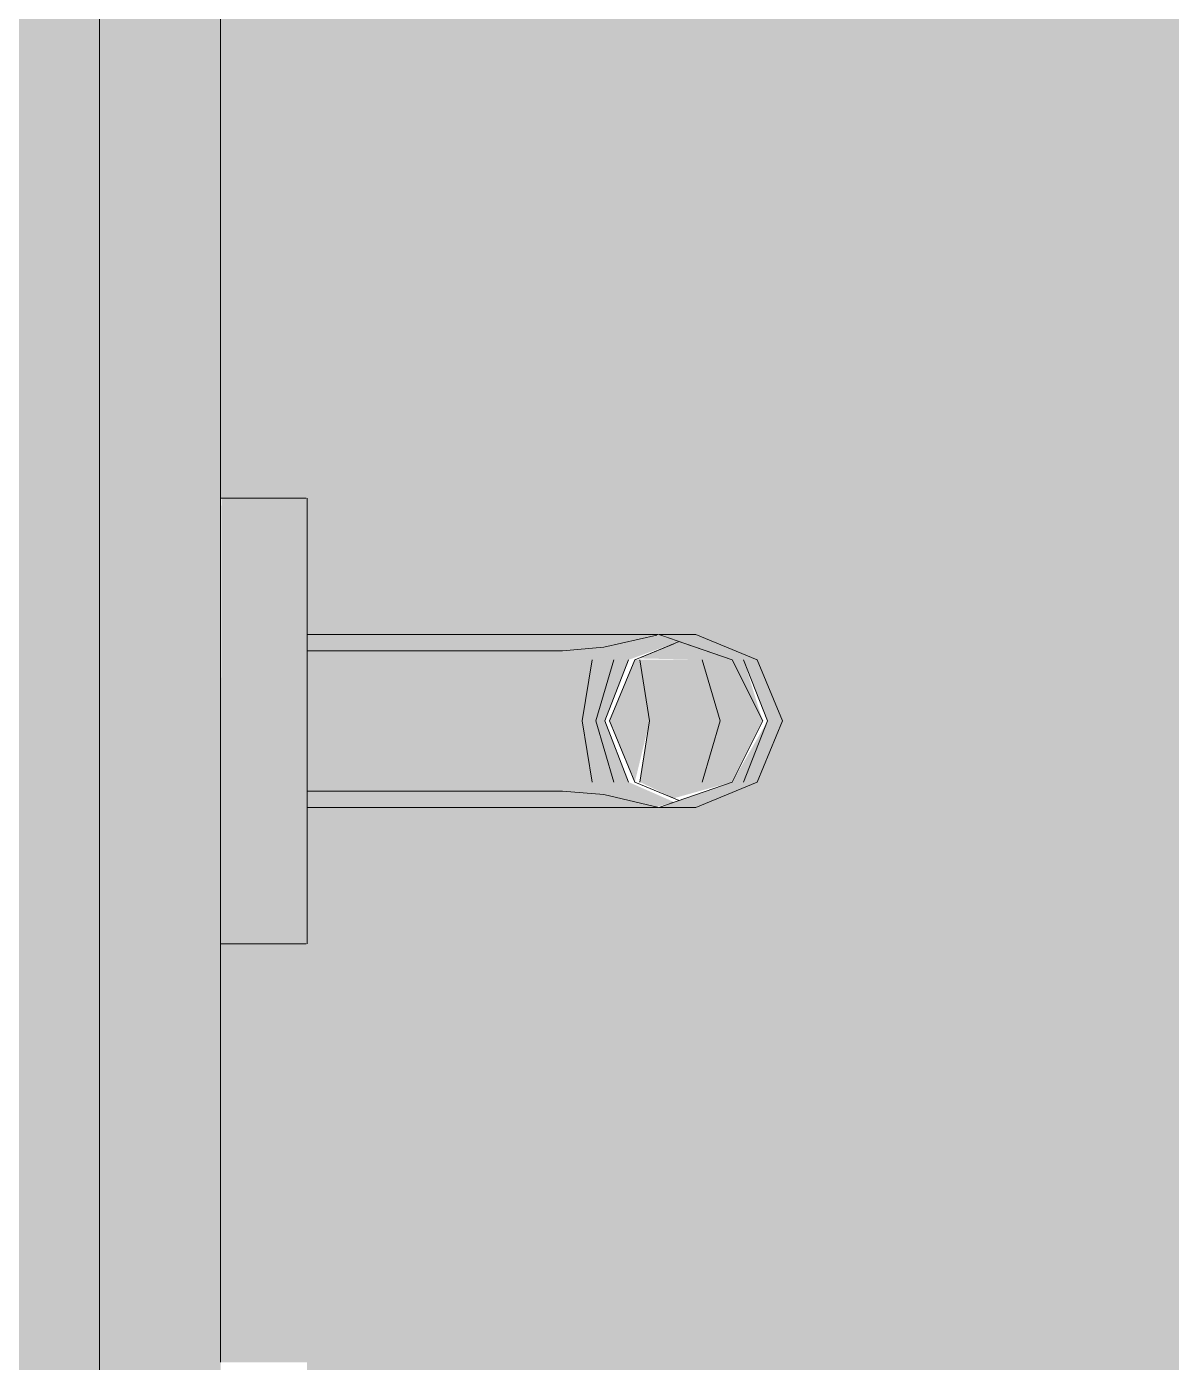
# Model space of a CAD drawing. Header units: centimetres. Extents: x -4381 to 5639, y -3920 to 4826.
# Drawn here: x 70.8844 to 71.0169, y 33.1294 to 33.2839 of the extents above; entities that cross this region are included whole.
import ezdxf
from ezdxf.xclip import XClip

# ---------------------------------------------------------------- set-up
doc = ezdxf.new("R2010")
doc.units = ezdxf.units.CM
doc.header["$MEASUREMENT"] = 0
doc.header["$XCLIPFRAME"] = 0
doc.set_wipeout_variables(frame=1)
doc.linetypes.add('Wipeout_Contour', pattern=[100, 0, -100])
doc.layers.add('Drawing & Figure', color=7, linetype='Continuous')
doc.layers.add('Structural - Bearing', color=7, linetype='Continuous')
for name, color, linetype, lineweight in [('Structural - Bearing_Pen_No__1', 7, 'Continuous', 5), ('Structural - Bearing_Pen_No__101', 252, 'Continuous', 5), ('Structural - Bearing_Pen_No__18', 9, 'Continuous', 5), ('Structural - Bearing_Pen_No__2', 8, 'Continuous', 5)]:
    doc.layers.add(name, color=color, linetype=linetype, lineweight=lineweight)
for name, color, linetype, lineweight, true_color in [('Structural - Bearing_Pen_No__102', 7, 'Continuous', 5, 0xcccccc), ('Structural - Bearing_Pen_No__112', 7, 'Continuous', 5, 0xd5aaaa), ('Structural - Bearing_Pen_No__186', 7, 'Continuous', 5, 0xe8e8e8), ('Structural - Bearing_Pen_No__62', 7, 'Continuous', 5, 0xaaaaaa)]:
    doc.layers.add(name, color=color, linetype=linetype, lineweight=lineweight, true_color=true_color)

# ---------------------------------------------------------------- blocks, each defined once
blk = doc.blocks.new('Drawing_7_7', base_point=(-363.09186, 32.20361))
at = {"color": 254, "linetype": 'Wipeout_Contour', "lineweight": 0, "ltscale": 1651.164971}
blk.add_wipeout([(70.88688, 35.40361), (70.88688, 34.30361), (70.90688, 34.30361), (70.90688, 33.2294), (70.91688, 33.2294), (70.91688, 33.21361), (70.96188, 33.21361), (70.96895, 33.21068), (70.97188, 33.20361), (70.96895, 33.19654), (70.96188, 33.19361), (70.91688, 33.19361), (70.91688, 33.17782), (70.90688, 33.17782), (70.90688, 33.1294), (70.91688, 33.1294), (70.91688, 33.07782), (70.90688, 33.07782), (70.90688, 32.20361), (71.16688, 32.20361), (71.16688, 35.40361)], dxfattribs=at).dxf.layer = 'Structural - Bearing'
at = {"layer": 'Structural - Bearing_Pen_No__112', "linetype": 'Continuous', "ltscale": 10}
blk.add_hatch(color=256, dxfattribs=at).paths.add_polyline_path([(70.88688, 35.40361), (70.88688, 34.30361), (70.90688, 34.30361), (70.90688, 33.2294), (70.91688, 33.2294), (70.91688, 33.21361), (70.96188, 33.21361), (70.96895, 33.21068), (70.97188, 33.20361), (70.96895, 33.19654), (70.96188, 33.19361), (70.91688, 33.19361), (70.91688, 33.17782), (70.90688, 33.17782), (70.90688, 33.1294), (70.91688, 33.1294), (70.91688, 33.07782), (70.90688, 33.07782), (70.90688, 32.20361), (71.16688, 32.20361), (71.16688, 35.40361)])
at = {"color": 254, "linetype": 'Wipeout_Contour', "lineweight": 0, "ltscale": 313.189902}
blk.add_wipeout([(70.86688, 32.24361), (70.90688, 32.24361), (70.90688, 34.23561), (70.86688, 34.23561)], dxfattribs=at).dxf.layer = 'Structural - Bearing'
at = {"color": 254, "linetype": 'Wipeout_Contour', "lineweight": 0, "ltscale": 235.002628}
blk.add_wipeout([(70.96608, 33.19654), (70.9674, 33.19654), (70.97016, 33.20361)], dxfattribs=at).dxf.layer = 'Structural - Bearing'
at = {"color": 254, "linetype": 'Wipeout_Contour', "lineweight": 0, "ltscale": 313.274603}
blk.add_wipeout([(70.91688, 33.19548), (70.94644, 33.19548), (70.94619, 33.19654), (70.91688, 33.19654)], dxfattribs=at).dxf.layer = 'Structural - Bearing'
at = {"layer": 'Structural - Bearing_Pen_No__18', "linetype": 'Continuous', "ltscale": 10}
blk.add_hatch(color=256, dxfattribs=at).paths.add_polyline_path([(70.86688, 32.24361), (70.90688, 32.24361), (70.90688, 34.23561), (70.86688, 34.23561)])
at = {"layer": 'Structural - Bearing_Pen_No__186', "linetype": 'Continuous', "ltscale": 10}
blk.add_hatch(color=256, dxfattribs=at).paths.add_polyline_path([(70.91688, 33.19548), (70.94644, 33.19548), (70.94619, 33.19654), (70.91688, 33.19654)])
at = {"layer": 'Structural - Bearing_Pen_No__62', "linetype": 'Continuous', "ltscale": 10}
blk.add_hatch(color=256, dxfattribs=at).paths.add_polyline_path([(70.96608, 33.19654), (70.9674, 33.19654), (70.97016, 33.20361)])
at = {"layer": 'Structural - Bearing_Pen_No__1', "linetype": 'Continuous', "ltscale": 10}
for p, q in [((70.89288, 32.24361), (70.89288, 34.23561)), ((70.90688, 33.2294), (70.90688, 34.23561)), ((70.90688, 33.2294), (70.90688, 33.17782)), ((70.90688, 33.1294), (70.90688, 33.17782))]:
    blk.add_line(p, q, dxfattribs=at)
at = {"layer": 'Structural - Bearing_Pen_No__1', "linetype": 'Continuous', "ltscale": 10, "flags": 128}
for points in [[(70.91678, 33.2294), (70.90688, 33.2294)], [(70.91678, 33.17782), (70.90688, 33.17782)]]:
    blk.add_lwpolyline(points, dxfattribs=at)
at = {"color": 254, "linetype": 'Wipeout_Contour', "lineweight": 0, "ltscale": 313.28219}
blk.add_wipeout([(70.91688, 33.19654), (70.94619, 33.19654), (70.9459, 33.20361), (70.91688, 33.20361)], dxfattribs=at).dxf.layer = 'Structural - Bearing'
at = {"layer": 'Structural - Bearing_Pen_No__186', "linetype": 'Continuous', "ltscale": 10}
blk.add_hatch(color=256, dxfattribs=at).paths.add_polyline_path([(70.91688, 33.19654), (70.94619, 33.19654), (70.9459, 33.20361), (70.91688, 33.20361)])
at = {"color": 254, "linetype": 'Wipeout_Contour', "lineweight": 0, "ltscale": 313.29423}
blk.add_wipeout([(70.91688, 33.20361), (70.9459, 33.20361), (70.94619, 33.21068), (70.91688, 33.21068)], dxfattribs=at).dxf.layer = 'Structural - Bearing'
at = {"color": 254, "linetype": 'Wipeout_Contour', "lineweight": 0, "ltscale": 313.638034}
blk.add_wipeout([(70.94644, 33.19548), (70.95122, 33.1951), (70.94986, 33.19654), (70.94619, 33.19654)], dxfattribs=at).dxf.layer = 'Structural - Bearing'
at = {"layer": 'Structural - Bearing_Pen_No__101', "linetype": 'Continuous', "ltscale": 10}
blk.add_hatch(color=256, dxfattribs=at).paths.add_polyline_path([(70.91688, 33.20361), (70.9459, 33.20361), (70.94619, 33.21068), (70.91688, 33.21068)])
at = {"layer": 'Structural - Bearing_Pen_No__186', "linetype": 'Continuous', "ltscale": 10}
blk.add_hatch(color=256, dxfattribs=at).paths.add_polyline_path([(70.94644, 33.19548), (70.95122, 33.1951), (70.94986, 33.19654), (70.94619, 33.19654)])
at = {"color": 254, "linetype": 'Wipeout_Contour', "lineweight": 0, "ltscale": 313.300418}
blk.add_wipeout([(70.91688, 33.21068), (70.94619, 33.21068), (70.94644, 33.21174), (70.91688, 33.21174)], dxfattribs=at).dxf.layer = 'Structural - Bearing'
at = {"color": 254, "linetype": 'Wipeout_Contour', "lineweight": 0, "ltscale": 313.526048}
blk.add_wipeout([(70.94619, 33.19654), (70.94986, 33.19654), (70.94872, 33.20361), (70.9459, 33.20361)], dxfattribs=at).dxf.layer = 'Structural - Bearing'
at = {"layer": 'Structural - Bearing_Pen_No__18', "linetype": 'Continuous', "ltscale": 10}
blk.add_hatch(color=256, dxfattribs=at).paths.add_polyline_path([(70.91688, 33.21068), (70.94619, 33.21068), (70.94644, 33.21174), (70.91688, 33.21174)])
at = {"layer": 'Structural - Bearing_Pen_No__186', "linetype": 'Continuous', "ltscale": 10}
blk.add_hatch(color=256, dxfattribs=at).paths.add_polyline_path([(70.94619, 33.19654), (70.94986, 33.19654), (70.94872, 33.20361), (70.9459, 33.20361)])
at = {"color": 254, "linetype": 'Wipeout_Contour', "lineweight": 0, "ltscale": 313.539805}
blk.add_wipeout([(70.9459, 33.20361), (70.94872, 33.20361), (70.94986, 33.21068), (70.94619, 33.21068)], dxfattribs=at).dxf.layer = 'Structural - Bearing'
at = {"color": 254, "linetype": 'Wipeout_Contour', "lineweight": 0, "ltscale": 313.983913}
blk.add_wipeout([(70.95122, 33.1951), (70.95736, 33.19368), (70.95239, 33.19654), (70.94986, 33.19654)], dxfattribs=at).dxf.layer = 'Structural - Bearing'
at = {"layer": 'Structural - Bearing', "linetype": 'Continuous', "lineweight": 0, "ltscale": 10, "true_color": 0xffffff}
blk.add_hatch(color=7, dxfattribs=at).paths.add_polyline_path([(70.95122, 33.1951), (70.95736, 33.19368), (70.95239, 33.19654), (70.94986, 33.19654)])
at = {"layer": 'Structural - Bearing_Pen_No__62', "linetype": 'Continuous', "ltscale": 10}
blk.add_hatch(color=256, dxfattribs=at).paths.add_polyline_path([(70.9459, 33.20361), (70.94872, 33.20361), (70.94986, 33.21068), (70.94619, 33.21068)])
at = {"color": 254, "linetype": 'Wipeout_Contour', "lineweight": 0, "ltscale": 313.439681}
blk.add_wipeout([(70.94619, 33.21068), (70.94986, 33.21068), (70.95122, 33.21213), (70.94644, 33.21174)], dxfattribs=at).dxf.layer = 'Structural - Bearing'
at = {"color": 254, "linetype": 'Wipeout_Contour', "lineweight": 0, "ltscale": 313.578142}
blk.add_wipeout([(70.94986, 33.19654), (70.95239, 33.19654), (70.95028, 33.20361), (70.94872, 33.20361)], dxfattribs=at).dxf.layer = 'Structural - Bearing'
at = {"color": 254, "linetype": 'Wipeout_Contour', "lineweight": 0, "ltscale": 313.212551}
blk.add_wipeout([(70.95757, 33.19361), (70.96074, 33.19361), (70.9674, 33.19654), (70.96608, 33.19654)], dxfattribs=at).dxf.layer = 'Structural - Bearing'
at = {"layer": 'Structural - Bearing', "linetype": 'Continuous', "lineweight": 0, "ltscale": 10, "true_color": 0xffffff}
blk.add_hatch(color=7, dxfattribs=at).paths.add_polyline_path([(70.94986, 33.19654), (70.95239, 33.19654), (70.95028, 33.20361), (70.94872, 33.20361)])
at = {"layer": 'Structural - Bearing_Pen_No__18', "linetype": 'Continuous', "ltscale": 10}
blk.add_hatch(color=256, dxfattribs=at).paths.add_polyline_path([(70.94619, 33.21068), (70.94986, 33.21068), (70.95122, 33.21213), (70.94644, 33.21174)])
at = {"layer": 'Structural - Bearing_Pen_No__62', "linetype": 'Continuous', "ltscale": 10}
blk.add_hatch(color=256, dxfattribs=at).paths.add_polyline_path([(70.95757, 33.19361), (70.96074, 33.19361), (70.9674, 33.19654), (70.96608, 33.19654)])
at = {"color": 254, "linetype": 'Wipeout_Contour', "lineweight": 0, "ltscale": 313.594468}
blk.add_wipeout([(70.94872, 33.20361), (70.95028, 33.20361), (70.95239, 33.21068), (70.94986, 33.21068)], dxfattribs=at).dxf.layer = 'Structural - Bearing'
at = {"color": 254, "linetype": 'Wipeout_Contour', "lineweight": 0, "ltscale": 313.467916}
blk.add_wipeout([(70.95408, 33.19654), (70.95239, 33.19654), (70.95736, 33.19368), (70.95935, 33.19422)], dxfattribs=at).dxf.layer = 'Structural - Bearing'
at = {"layer": 'Structural - Bearing', "linetype": 'Continuous', "lineweight": 0, "ltscale": 10, "true_color": 0xffffff}
blk.add_hatch(color=7, dxfattribs=at).paths.add_polyline_path([(70.95408, 33.19654), (70.95239, 33.19654), (70.95736, 33.19368), (70.95935, 33.19422)])
at = {"layer": 'Structural - Bearing_Pen_No__62', "linetype": 'Continuous', "ltscale": 10}
blk.add_hatch(color=256, dxfattribs=at).paths.add_polyline_path([(70.94872, 33.20361), (70.95028, 33.20361), (70.95239, 33.21068), (70.94986, 33.21068)])
at = {"color": 254, "linetype": 'Wipeout_Contour', "lineweight": 0, "ltscale": 313.597853}
blk.add_wipeout([(70.94986, 33.21068), (70.95239, 33.21068), (70.95736, 33.21354), (70.95122, 33.21213)], dxfattribs=at).dxf.layer = 'Structural - Bearing'
at = {"color": 254, "linetype": 'Wipeout_Contour', "lineweight": 0, "ltscale": 313.498569}
blk.add_wipeout([(70.95239, 33.19654), (70.95408, 33.19654), (70.95132, 33.20361), (70.95028, 33.20361)], dxfattribs=at).dxf.layer = 'Structural - Bearing'
at = {"layer": 'Structural - Bearing', "linetype": 'Continuous', "lineweight": 0, "ltscale": 10, "true_color": 0xffffff}
blk.add_hatch(color=7, dxfattribs=at).paths.add_polyline_path([(70.95239, 33.19654), (70.95408, 33.19654), (70.95132, 33.20361), (70.95028, 33.20361)])
at = {"layer": 'Structural - Bearing_Pen_No__186', "linetype": 'Continuous', "ltscale": 10}
blk.add_hatch(color=256, dxfattribs=at).paths.add_polyline_path([(70.95481, 33.19654), (70.95935, 33.19422)])
at = {"layer": 'Structural - Bearing_Pen_No__62', "linetype": 'Continuous', "ltscale": 10}
blk.add_hatch(color=256, dxfattribs=at).paths.add_polyline_path([(70.94986, 33.21068), (70.95239, 33.21068), (70.95736, 33.21354), (70.95122, 33.21213)])
at = {"color": 254, "linetype": 'Wipeout_Contour', "lineweight": 0, "ltscale": 313.516829}
blk.add_wipeout([(70.95028, 33.20361), (70.95132, 33.20361), (70.95408, 33.21068), (70.95239, 33.21068)], dxfattribs=at).dxf.layer = 'Structural - Bearing'
at = {"layer": 'Structural - Bearing_Pen_No__186', "linetype": 'Continuous', "ltscale": 10}
blk.add_hatch(color=256, dxfattribs=at).paths.add_polyline_path([(70.95408, 33.19654), (70.95188, 33.20361)])
at = {"layer": 'Structural - Bearing_Pen_No__62', "linetype": 'Continuous', "ltscale": 10}
blk.add_hatch(color=256, dxfattribs=at).paths.add_polyline_path([(70.95028, 33.20361), (70.95132, 33.20361), (70.95408, 33.21068), (70.95239, 33.21068)])
at = {"layer": 'Structural - Bearing_Pen_No__1', "linetype": 'Continuous', "ltscale": 10}
for p, q in [((70.94872, 33.20361), (70.94986, 33.21068)), ((70.94986, 33.19654), (70.94872, 33.20361))]:
    blk.add_line(p, q, dxfattribs=at)
at = {"color": 254, "linetype": 'Wipeout_Contour', "lineweight": 0, "ltscale": 391.661667}
blk.add_wipeout([(70.95736, 33.21354), (70.95239, 33.21068), (70.95408, 33.21068), (70.95935, 33.213), (70.95757, 33.21361)], dxfattribs=at).dxf.layer = 'Structural - Bearing'
at = {"layer": 'Structural - Bearing_Pen_No__62', "linetype": 'Continuous', "ltscale": 10}
for points in [[(70.95736, 33.21354), (70.95239, 33.21068), (70.95408, 33.21068), (70.95935, 33.213), (70.95757, 33.21361)], [(70.95132, 33.20361), (70.95481, 33.21068)]]:
    blk.add_hatch(color=256, dxfattribs=at).paths.add_polyline_path(points)
at = {"color": 254, "linetype": 'Wipeout_Contour', "lineweight": 0, "ltscale": 313.23394}
blk.add_wipeout([(70.96608, 33.21068), (70.9674, 33.21068), (70.96074, 33.21361), (70.95757, 33.21361)], dxfattribs=at).dxf.layer = 'Structural - Bearing'
at = {"layer": 'Structural - Bearing', "linetype": 'Continuous', "lineweight": 0, "ltscale": 10, "true_color": 0xffffff}
blk.add_hatch(color=7, dxfattribs=at).paths.add_polyline_path([(70.96608, 33.21068), (70.9674, 33.21068), (70.96074, 33.21361), (70.95757, 33.21361)])
at = {"color": 254, "linetype": 'Wipeout_Contour', "lineweight": 0, "ltscale": 234.856827}
blk.add_wipeout([(70.95935, 33.213), (70.95408, 33.21068), (70.95993, 33.2128)], dxfattribs=at).dxf.layer = 'Structural - Bearing'
at = {"color": 254, "linetype": 'Wipeout_Contour', "lineweight": 0, "ltscale": 235.385615}
blk.add_wipeout([(70.9696, 33.20361), (70.9674, 33.21068), (70.96608, 33.21068)], dxfattribs=at).dxf.layer = 'Structural - Bearing'
at = {"layer": 'Structural - Bearing', "linetype": 'Continuous', "lineweight": 0, "ltscale": 10, "true_color": 0xffffff}
blk.add_hatch(color=7, dxfattribs=at).paths.add_polyline_path([(70.9696, 33.20361), (70.9674, 33.21068), (70.96608, 33.21068)])
at = {"layer": 'Structural - Bearing_Pen_No__18', "linetype": 'Continuous', "ltscale": 10}
blk.add_hatch(color=256, dxfattribs=at).paths.add_polyline_path([(70.95935, 33.213), (70.95408, 33.21068), (70.95993, 33.2128)])
at = {"color": 254, "linetype": 'Wipeout_Contour', "lineweight": 0, "ltscale": 235.470819}
blk.add_wipeout([(70.95262, 33.21361), (70.95122, 33.21213), (70.95736, 33.21354)], dxfattribs=at).dxf.layer = 'Structural - Bearing'
at = {"color": 254, "linetype": 'Wipeout_Contour', "lineweight": 0, "ltscale": 313.455354}
blk.add_wipeout([(70.96074, 33.21361), (70.9674, 33.21068), (70.96895, 33.21068), (70.96188, 33.21361)], dxfattribs=at).dxf.layer = 'Structural - Bearing'
at = {"color": 254, "linetype": 'Wipeout_Contour', "lineweight": 0, "ltscale": 313.448562}
blk.add_wipeout([(70.97016, 33.20361), (70.9674, 33.19654), (70.96895, 33.19654), (70.97188, 33.20361)], dxfattribs=at).dxf.layer = 'Structural - Bearing'
at = {"layer": 'Structural - Bearing_Pen_No__186', "linetype": 'Continuous', "ltscale": 10}
for points in [[(70.95262, 33.21361), (70.95122, 33.21213), (70.95736, 33.21354)], [(70.96074, 33.21361), (70.9674, 33.21068), (70.96895, 33.21068), (70.96188, 33.21361)]]:
    blk.add_hatch(color=256, dxfattribs=at).paths.add_polyline_path(points)
at = {"layer": 'Structural - Bearing_Pen_No__62', "linetype": 'Continuous', "ltscale": 10}
blk.add_hatch(color=256, dxfattribs=at).paths.add_polyline_path([(70.97016, 33.20361), (70.9674, 33.19654), (70.96895, 33.19654), (70.97188, 33.20361)])
at = {"layer": 'Structural - Bearing_Pen_No__1', "linetype": 'Continuous', "ltscale": 10}
for p, q in [((70.95757, 33.21361), (70.96074, 33.21361)), ((70.96074, 33.21361), (70.96188, 33.21361))]:
    blk.add_line(p, q, dxfattribs=at)
at = {"color": 254, "linetype": 'Wipeout_Contour', "lineweight": 0, "ltscale": 313.586744}
blk.add_wipeout([(70.94688, 33.21361), (70.94644, 33.21174), (70.95122, 33.21213), (70.95262, 33.21361)], dxfattribs=at).dxf.layer = 'Structural - Bearing'
at = {"color": 254, "linetype": 'Wipeout_Contour', "lineweight": 0, "ltscale": 313.738639}
blk.add_wipeout([(70.95933, 33.21255), (70.96259, 33.21068), (70.96608, 33.21068), (70.95993, 33.2128)], dxfattribs=at).dxf.layer = 'Structural - Bearing'
at = {"color": 254, "linetype": 'Wipeout_Contour', "lineweight": 0, "ltscale": 313.454329}
blk.add_wipeout([(70.9674, 33.21068), (70.97016, 33.20361), (70.97188, 33.20361), (70.96895, 33.21068)], dxfattribs=at).dxf.layer = 'Structural - Bearing'
at = {"color": 254, "linetype": 'Wipeout_Contour', "lineweight": 0, "ltscale": 313.43461}
blk.add_wipeout([(70.9674, 33.19654), (70.96074, 33.19361), (70.96188, 33.19361), (70.96895, 33.19654)], dxfattribs=at).dxf.layer = 'Structural - Bearing'
at = {"layer": 'Structural - Bearing_Pen_No__18', "linetype": 'Continuous', "ltscale": 10}
blk.add_hatch(color=256, dxfattribs=at).paths.add_polyline_path([(70.9674, 33.19654), (70.96074, 33.19361), (70.96188, 33.19361), (70.96895, 33.19654)])
at = {"layer": 'Structural - Bearing_Pen_No__186', "linetype": 'Continuous', "ltscale": 10}
for points in [[(70.94688, 33.21361), (70.94644, 33.21174), (70.95122, 33.21213), (70.95262, 33.21361)], [(70.95933, 33.21255), (70.96259, 33.21068), (70.96608, 33.21068), (70.95993, 33.2128)], [(70.9674, 33.21068), (70.97016, 33.20361), (70.97188, 33.20361), (70.96895, 33.21068)]]:
    blk.add_hatch(color=256, dxfattribs=at).paths.add_polyline_path(points)
at = {"layer": 'Structural - Bearing_Pen_No__1', "linetype": 'Continuous', "ltscale": 10}
for p, q in [((70.95749, 33.21361), (70.95262, 33.21361)), ((70.96074, 33.19361), (70.96188, 33.19361))]:
    blk.add_line(p, q, dxfattribs=at)
at = {"color": 254, "linetype": 'Wipeout_Contour', "lineweight": 0, "ltscale": 313.30928}
blk.add_wipeout([(70.91688, 33.21174), (70.94644, 33.21174), (70.94688, 33.21361), (70.91688, 33.21361)], dxfattribs=at).dxf.layer = 'Structural - Bearing'
at = {"color": 254, "linetype": 'Wipeout_Contour', "lineweight": 0, "ltscale": 313.581281}
blk.add_wipeout([(70.96259, 33.19654), (70.96608, 33.19654), (70.9696, 33.20361), (70.9647, 33.20361)], dxfattribs=at).dxf.layer = 'Structural - Bearing'
at = {"layer": 'Structural - Bearing_Pen_No__101', "linetype": 'Continuous', "ltscale": 10}
blk.add_hatch(color=256, dxfattribs=at).paths.add_polyline_path([(70.96259, 33.19654), (70.96608, 33.19654), (70.9696, 33.20361), (70.9647, 33.20361)])
at = {"layer": 'Structural - Bearing_Pen_No__186', "linetype": 'Continuous', "ltscale": 10}
blk.add_hatch(color=256, dxfattribs=at).paths.add_polyline_path([(70.91688, 33.21174), (70.94644, 33.21174), (70.94688, 33.21361), (70.91688, 33.21361)])
at = {"layer": 'Structural - Bearing_Pen_No__1', "linetype": 'Continuous', "ltscale": 10}
for p, q in [((70.94688, 33.21361), (70.91688, 33.21361)), ((70.95262, 33.21361), (70.94688, 33.21361))]:
    blk.add_line(p, q, dxfattribs=at)
at = {"color": 254, "linetype": 'Wipeout_Contour', "lineweight": 0, "ltscale": 313.589323}
blk.add_wipeout([(70.96259, 33.21068), (70.9647, 33.20361), (70.9696, 33.20361), (70.96608, 33.21068)], dxfattribs=at).dxf.layer = 'Structural - Bearing'
at = {"color": 254, "linetype": 'Wipeout_Contour', "lineweight": 0, "ltscale": 235.264287}
blk.add_wipeout([(70.96259, 33.19654), (70.95933, 33.19467), (70.96608, 33.19654)], dxfattribs=at).dxf.layer = 'Structural - Bearing'
at = {"layer": 'Structural - Bearing_Pen_No__102', "linetype": 'Continuous', "ltscale": 10}
blk.add_hatch(color=256, dxfattribs=at).paths.add_polyline_path([(70.96259, 33.19654), (70.95933, 33.19467), (70.96608, 33.19654)])
at = {"layer": 'Structural - Bearing_Pen_No__18', "linetype": 'Continuous', "ltscale": 10}
blk.add_hatch(color=256, dxfattribs=at).paths.add_polyline_path([(70.96259, 33.21068), (70.9647, 33.20361), (70.9696, 33.20361), (70.96608, 33.21068)])
at = {"layer": 'Structural - Bearing_Pen_No__1', "linetype": 'Continuous', "ltscale": 10}
for p, q in [((70.9696, 33.20361), (70.96608, 33.21068)), ((70.9674, 33.21068), (70.97016, 33.20361)), ((70.96895, 33.21068), (70.97188, 33.20361)), ((70.96608, 33.19654), (70.9696, 33.20361)), ((70.97016, 33.20361), (70.9674, 33.19654)), ((70.97188, 33.20361), (70.96895, 33.19654))]:
    blk.add_line(p, q, dxfattribs=at)
at = {"color": 254, "linetype": 'Wipeout_Contour', "lineweight": 0, "ltscale": 234.817833}
blk.add_wipeout([(70.95522, 33.21085), (70.96259, 33.21068), (70.95933, 33.21255)], dxfattribs=at).dxf.layer = 'Structural - Bearing'
at = {"color": 254, "linetype": 'Wipeout_Contour', "lineweight": 0, "ltscale": 313.470795}
blk.add_wipeout([(70.9647, 33.20361), (70.95652, 33.20361), (70.95538, 33.19654), (70.96259, 33.19654)], dxfattribs=at).dxf.layer = 'Structural - Bearing'
at = {"layer": 'Structural - Bearing_Pen_No__102', "linetype": 'Continuous', "ltscale": 10}
blk.add_hatch(color=256, dxfattribs=at).paths.add_polyline_path([(70.95522, 33.21085), (70.96259, 33.21068), (70.95933, 33.21255)])
at = {"layer": 'Structural - Bearing_Pen_No__18', "linetype": 'Continuous', "ltscale": 10}
blk.add_hatch(color=256, dxfattribs=at).paths.add_polyline_path([(70.9647, 33.20361), (70.95652, 33.20361), (70.95538, 33.19654), (70.96259, 33.19654)])
at = {"layer": 'Structural - Bearing_Pen_No__1', "linetype": 'Continuous', "ltscale": 10, "flags": 128}
blk.add_lwpolyline([(70.95736, 33.21354), (70.95122, 33.21213), (70.94644, 33.21174), (70.91688, 33.21174)], dxfattribs=at)
at = {"color": 254, "linetype": 'Wipeout_Contour', "lineweight": 0, "ltscale": 313.481064}
blk.add_wipeout([(70.96259, 33.21068), (70.95538, 33.21068), (70.95652, 33.20361), (70.9647, 33.20361)], dxfattribs=at).dxf.layer = 'Structural - Bearing'
at = {"color": 254, "linetype": 'Wipeout_Contour', "lineweight": 0, "ltscale": 235.192977}
blk.add_wipeout([(70.95538, 33.19654), (70.95933, 33.19467), (70.96259, 33.19654)], dxfattribs=at).dxf.layer = 'Structural - Bearing'
at = {"layer": 'Structural - Bearing_Pen_No__101', "linetype": 'Continuous', "ltscale": 10}
blk.add_hatch(color=256, dxfattribs=at).paths.add_polyline_path([(70.96259, 33.21068), (70.95538, 33.21068), (70.95652, 33.20361), (70.9647, 33.20361)])
at = {"layer": 'Structural - Bearing_Pen_No__186', "linetype": 'Continuous', "ltscale": 10}
blk.add_hatch(color=256, dxfattribs=at).paths.add_polyline_path([(70.95538, 33.19654), (70.95933, 33.19467), (70.96259, 33.19654)])
at = {"layer": 'Structural - Bearing_Pen_No__1', "linetype": 'Continuous', "ltscale": 10}
for p, q in [((70.96608, 33.21068), (70.95757, 33.21361)), ((70.96188, 33.21361), (70.96895, 33.21068)), ((70.96259, 33.21068), (70.9647, 33.20361)), ((70.9647, 33.20361), (70.96259, 33.19654)), ((70.96895, 33.19654), (70.96188, 33.19361))]:
    blk.add_line(p, q, dxfattribs=at)
at = {"color": 254, "linetype": 'Wipeout_Contour', "lineweight": 0, "ltscale": 235.111624}
blk.add_wipeout([(70.95188, 33.20361), (70.95481, 33.19654), (70.95652, 33.20361)], dxfattribs=at).dxf.layer = 'Structural - Bearing'
at = {"color": 254, "linetype": 'Wipeout_Contour', "lineweight": 0, "ltscale": 312.757189}
blk.add_wipeout([(70.95736, 33.19368), (70.95122, 33.1951), (70.95262, 33.19361), (70.95749, 33.19361)], dxfattribs=at).dxf.layer = 'Structural - Bearing'
at = {"layer": 'Structural - Bearing_Pen_No__102', "linetype": 'Continuous', "ltscale": 10}
for points in [[(70.95188, 33.20361), (70.95481, 33.19654), (70.95652, 33.20361)], [(70.95736, 33.19368), (70.95122, 33.1951), (70.95262, 33.19361), (70.95749, 33.19361)]]:
    blk.add_hatch(color=256, dxfattribs=at).paths.add_polyline_path(points)
at = {"layer": 'Structural - Bearing_Pen_No__1', "linetype": 'Continuous', "ltscale": 10}
for p, q in [((70.95993, 33.19442), (70.95481, 33.19654)), ((70.95757, 33.19361), (70.96608, 33.19654)), ((70.95757, 33.19361), (70.96074, 33.19361))]:
    blk.add_line(p, q, dxfattribs=at)
at = {"color": 254, "linetype": 'Wipeout_Contour', "lineweight": 0, "ltscale": 313.021414}
blk.add_wipeout([(70.95481, 33.21068), (70.95188, 33.20361), (70.95652, 33.20361), (70.95538, 33.21068)], dxfattribs=at).dxf.layer = 'Structural - Bearing'
at = {"color": 254, "linetype": 'Wipeout_Contour', "lineweight": 0, "ltscale": 313.378595}
blk.add_wipeout([(70.95122, 33.1951), (70.94644, 33.19548), (70.94688, 33.19361), (70.95262, 33.19361)], dxfattribs=at).dxf.layer = 'Structural - Bearing'
at = {"layer": 'Structural - Bearing_Pen_No__18', "linetype": 'Continuous', "ltscale": 10}
blk.add_hatch(color=256, dxfattribs=at).paths.add_polyline_path([(70.95122, 33.1951), (70.94644, 33.19548), (70.94688, 33.19361), (70.95262, 33.19361)])
at = {"layer": 'Structural - Bearing_Pen_No__2', "linetype": 'Continuous', "ltscale": 10}
blk.add_hatch(color=256, dxfattribs=at).paths.add_polyline_path([(70.95481, 33.21068), (70.95188, 33.20361), (70.95652, 33.20361), (70.95538, 33.21068)])
at = {"layer": 'Structural - Bearing_Pen_No__1', "linetype": 'Continuous', "ltscale": 10}
for p, q in [((70.95481, 33.21068), (70.95993, 33.2128)), ((70.95028, 33.20361), (70.95239, 33.21068)), ((70.95132, 33.20361), (70.95408, 33.21068)), ((70.95188, 33.20361), (70.95481, 33.21068)), ((70.95538, 33.21068), (70.95652, 33.20361)), ((70.95239, 33.19654), (70.95028, 33.20361)), ((70.95408, 33.19654), (70.95132, 33.20361)), ((70.95481, 33.19654), (70.95188, 33.20361)), ((70.95652, 33.20361), (70.95538, 33.19654)), ((70.95749, 33.19361), (70.95262, 33.19361))]:
    blk.add_line(p, q, dxfattribs=at)
at = {"color": 254, "linetype": 'Wipeout_Contour', "lineweight": 0, "ltscale": 313.278467}
blk.add_wipeout([(70.91688, 33.19361), (70.94688, 33.19361), (70.94644, 33.19548), (70.91688, 33.19548)], dxfattribs=at).dxf.layer = 'Structural - Bearing'
at = {"layer": 'Structural - Bearing', "linetype": 'Continuous', "lineweight": 0, "ltscale": 10, "true_color": 0xffffff}
blk.add_hatch(color=7, dxfattribs=at).paths.add_polyline_path([(70.91688, 33.17782), (70.91688, 33.2294), (70.90698, 33.2294), (70.90688, 33.17782), (70.91678, 33.17782)])
at = {"layer": 'Structural - Bearing_Pen_No__18', "linetype": 'Continuous', "ltscale": 10}
blk.add_hatch(color=256, dxfattribs=at).paths.add_polyline_path([(70.91688, 33.19361), (70.94688, 33.19361), (70.94644, 33.19548), (70.91688, 33.19548)])
at = {"layer": 'Structural - Bearing_Pen_No__1', "linetype": 'Continuous', "ltscale": 10}
for p, q in [((70.91688, 33.2294), (70.91688, 33.17782)), ((70.94688, 33.19361), (70.91688, 33.19361)), ((70.95262, 33.19361), (70.94688, 33.19361))]:
    blk.add_line(p, q, dxfattribs=at)
at = {"layer": 'Structural - Bearing_Pen_No__1', "linetype": 'Continuous', "ltscale": 10, "flags": 128}
blk.add_lwpolyline([(70.91688, 33.19548), (70.94644, 33.19548), (70.95122, 33.1951), (70.95757, 33.19361)], dxfattribs=at)

msp = doc.modelspace()

# ---------------------------------------------------------------- block references
at = {"layer": 'Drawing & Figure', "color": 151, "linetype": 'Continuous', "lineweight": 5, "ltscale": 10, "true_color": 0x80c2ff}
ref = msp.add_blockref('Drawing_7_7', (-363.09186, 32.20361), dxfattribs=at)
XClip(ref).set_block_clipping_path([(51.7463984619, 23.6253966175), (100.4426918859, 45.1170657245)])

doc.saveas('drawing.dxf')
